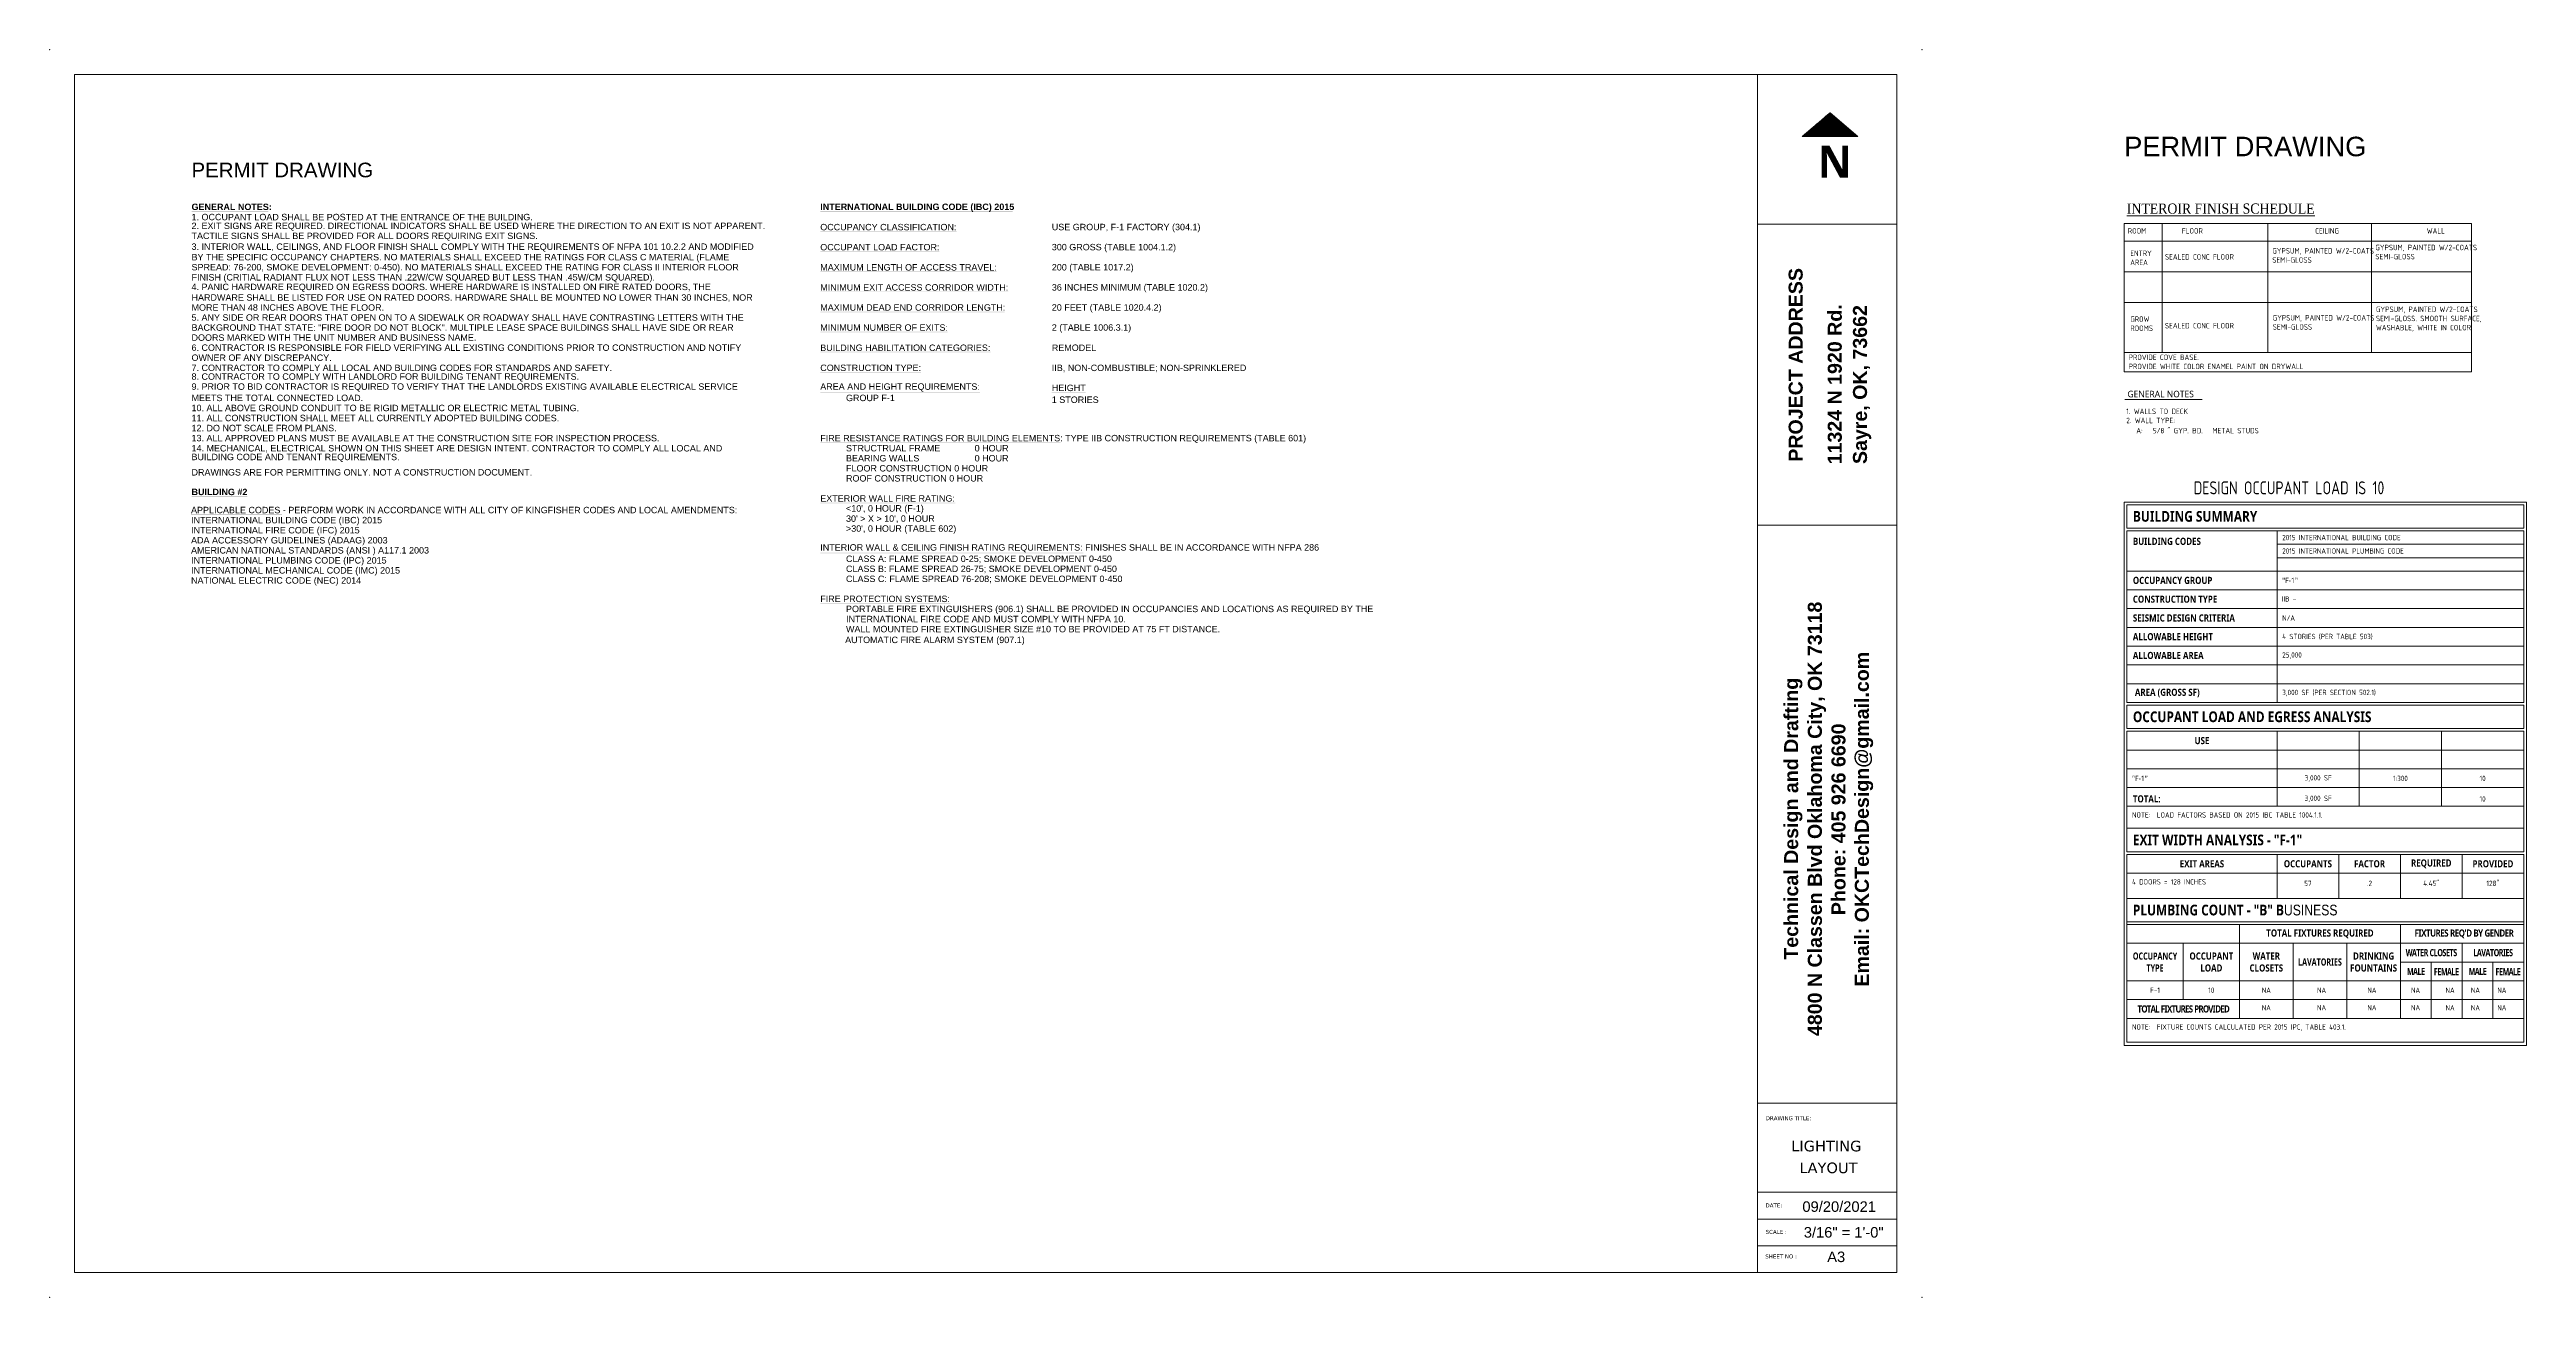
# Model space of a CAD drawing. Header units: feet. Extents: x -21894 to -15366, y -14204 to -9109.
# Drawn here: x -21328.15 to -21280.52, y -11073.44 to -11049.44 of the extents above; entities that cross this region are included whole.
import ezdxf

# ---------------------------------------------------------------- set-up
doc = ezdxf.new("R2010")
doc.units = ezdxf.units.FT
doc.header["$MEASUREMENT"] = 0
doc.linetypes.add('CENTERX2', pattern=[4, 2.5, -0.5, 0.5, -0.5])
doc.layers.get('0').update_dxf_attribs({"color": 4, "linetype": 'CENTERX2', "lineweight": 5})
doc.layers.add('anno', color=7, linetype='Continuous', lineweight=9)
doc.layers.add('caveat', color=1, linetype='Continuous', lineweight=5)
doc.styles.add('ARCH', font='archstyl.shx', dxfattribs={"width": 0.9})
doc.styles.add('building', font='Roboto_Light.ttf')
doc.styles.add('GTEXT', font='gcad.shx', dxfattribs={"width": 0.9})
doc.styles.add('HEADER', font='LSANS.TTF', dxfattribs={"width": 0.85})
doc.styles.add('PDF Arial', font='arial.ttf')
doc.styles.add('PDF Arial Bold', font='arialbd.ttf', dxfattribs={"height": 0.25})
doc.styles.add('PDF Verdana', font='verdana.ttf')

msp = doc.modelspace()

# ---------------------------------------------------------------- hatches: boundary and pattern name
at = {"layer": 'anno'}
h = msp.add_hatch(dxfattribs=at)
h.set_pattern_fill('ANSI31', color=1, scale=0.012779)
h.set_pattern_definition([(45, (-21372.2323276, -11091.5804244), (-0.001129480403, 0.001129480403), [])])
h.paths.add_polyline_path([(-21293.37611, -11051.11047), (-21293.91071, -11050.65044), (-21294.44531, -11051.11047)])

# ---------------------------------------------------------------- linework, layer by layer
for p in [(-21328.14679, -11049.4361), (-21292.14679, -11049.4361), (-21328.14679, -11073.4361), (-21292.14679, -11073.4361)]:
    msp.add_point(p)
for p, q in [((-21292.62679, -11049.9161), (-21327.66679, -11049.9161)), ((-21327.66679, -11072.9561), (-21327.66679, -11049.9161)), ((-21295.30504, -11072.9561), (-21295.30504, -11049.9161)), ((-21292.62679, -11072.9561), (-21292.62679, -11049.9161)), ((-21292.62679, -11052.7961), (-21295.30504, -11052.7961)), ((-21288.25627, -11052.7811), (-21281.5756, -11052.7811)), ((-21287.52614, -11052.7811), (-21287.52614, -11053.70897)), ((-21285.4941, -11052.7811), (-21285.4941, -11053.70897)), ((-21283.49828, -11052.7811), (-21283.49828, -11053.70897)), ((-21288.25627, -11053.11916), (-21281.5756, -11053.11916)), ((-21281.5756, -11053.12303), (-21281.5756, -11055.0019)), ((-21288.25627, -11053.70897), (-21281.5756, -11053.70897)), ((-21288.25627, -11053.70897), (-21281.5756, -11053.70897)), ((-21287.52614, -11053.70897), (-21287.52614, -11055.26122)), ((-21285.4941, -11053.70897), (-21285.4941, -11055.26122)), ((-21283.49828, -11053.70897), (-21283.49828, -11055.26122)), ((-21288.25627, -11054.29877), (-21281.5756, -11054.29877)), ((-21288.25627, -11055.26122), (-21281.5756, -11055.26122)), ((-21288.25627, -11055.63696), (-21281.5756, -11055.63696)), ((-21288.24471, -11056.1675), (-21286.7573, -11056.1675)), ((-21292.62679, -11058.58573), (-21295.30504, -11058.58573)), ((-21285.31726, -11058.69269), (-21285.31726, -11061.99265)), ((-21280.57322, -11058.95039), (-21285.31726, -11058.95039)), ((-21288.20466, -11059.46616), (-21280.57322, -11059.46616)), ((-21280.57322, -11059.20847), (-21285.31726, -11059.20847)), ((-21280.57322, -11059.20847), (-21285.31726, -11059.20847)), ((-21288.20466, -11059.82709), (-21280.57322, -11059.82709)), ((-21288.20466, -11060.18802), (-21280.57322, -11060.18802)), ((-21288.20466, -11060.54895), (-21280.57322, -11060.54895)), ((-21288.20466, -11060.90987), (-21280.57322, -11060.90987)), ((-21288.20466, -11061.2708), (-21280.57322, -11061.2708)), ((-21288.20466, -11061.63173), (-21280.57322, -11061.63173)), ((-21288.20466, -11061.99265), (-21280.57322, -11061.99265)), ((-21285.31726, -11062.54685), (-21285.31726, -11063.99056)), ((-21283.73578, -11062.54685), (-21283.73578, -11063.99056)), ((-21282.1547, -11062.54685), (-21282.1547, -11063.99056)), ((-21288.20466, -11062.90778), (-21280.57322, -11062.90778)), ((-21288.20466, -11062.90778), (-21280.57322, -11062.90778)), ((-21288.20466, -11063.26871), (-21280.57322, -11063.26871)), ((-21288.20466, -11063.62963), (-21280.57322, -11063.62963)), ((-21288.20466, -11063.99056), (-21280.57322, -11063.99056)), ((-21288.20466, -11063.99056), (-21280.57322, -11063.99056)), ((-21280.57322, -11064.91616), (-21288.20466, -11064.91616)), ((-21288.20466, -11064.91616), (-21288.20466, -11067.12946)), ((-21285.31726, -11064.91616), (-21285.31726, -11065.76119)), ((-21284.13125, -11064.91616), (-21284.13125, -11065.76119)), ((-21282.94524, -11065.76119), (-21282.94524, -11064.91616)), ((-21281.75923, -11065.76119), (-21281.75923, -11064.91616)), ((-21280.57322, -11067.12946), (-21280.57322, -11064.91616)), ((-21288.20466, -11065.27709), (-21280.57322, -11065.27709)), ((-21280.57322, -11066.26377), (-21288.20466, -11066.26377)), ((-21288.20466, -11066.26377), (-21288.20466, -11068.52609)), ((-21288.20466, -11066.6247), (-21280.57322, -11066.6247)), ((-21287.12188, -11067.70748), (-21287.12188, -11066.6247)), ((-21286.03911, -11068.0684), (-21286.03911, -11066.26377)), ((-21285.00795, -11068.0684), (-21285.00795, -11066.6247)), ((-21283.9764, -11068.0684), (-21283.9764, -11066.6247)), ((-21282.94524, -11068.0684), (-21282.94524, -11066.26377)), ((-21281.75923, -11068.0684), (-21281.75923, -11066.6247)), ((-21280.57322, -11068.52609), (-21280.57322, -11066.26377)), ((-21282.94524, -11066.98562), (-21280.57322, -11066.98562)), ((-21282.35223, -11068.0684), (-21282.35223, -11066.98562)), ((-21281.16623, -11068.0684), (-21281.16623, -11066.98562)), ((-21288.20466, -11067.34655), (-21280.57322, -11067.34655)), ((-21288.20466, -11067.70748), (-21280.57322, -11067.70748)), ((-21288.20466, -11068.0684), (-21280.57322, -11068.0684)), ((-21288.20466, -11068.52609), (-21280.57322, -11068.52609)), ((-21292.62679, -11069.69984), (-21295.30504, -11069.69984)), ((-21292.62679, -11071.41366), (-21295.30504, -11071.41366)), ((-21292.62679, -11071.92781), (-21295.30504, -11071.92781)), ((-21292.62679, -11072.44196), (-21295.30504, -11072.44196)), ((-21292.62679, -11072.9561), (-21327.66679, -11072.9561))]:
    msp.add_line(p, q, dxfattribs=at)
at = {"layer": 'anno', "color": 1}
for p, q in [((-21294.44531, -11051.11047), (-21293.91071, -11050.65044)), ((-21293.37611, -11051.11047), (-21293.91071, -11050.65044)), ((-21294.44531, -11051.11047), (-21293.37611, -11051.11047))]:
    msp.add_line(p, q, dxfattribs=at)
at = {"layer": 'anno'}
for points in [[(-21288.25627, -11052.7811), (-21281.5756, -11052.7811), (-21281.5756, -11055.63696), (-21288.25627, -11055.63696)], [(-21288.20466, -11058.19011), (-21280.57322, -11058.19011), (-21280.57322, -11058.64108), (-21288.20466, -11058.64108)], [(-21280.57322, -11058.69269), (-21288.20466, -11058.69269), (-21288.20466, -11061.99265), (-21280.57322, -11061.99265)], [(-21288.20466, -11062.04427), (-21280.57322, -11062.04427), (-21280.57322, -11062.49524), (-21288.20466, -11062.49524)], [(-21280.57322, -11062.54685), (-21288.20466, -11062.54685), (-21288.20466, -11064.41358), (-21280.57322, -11064.41358)], [(-21288.20466, -11064.41358), (-21280.57322, -11064.41358), (-21280.57322, -11064.86455), (-21288.20466, -11064.86455)], [(-21288.20466, -11065.76119), (-21280.57322, -11065.76119), (-21280.57322, -11066.21215), (-21288.20466, -11066.21215)]]:
    msp.add_lwpolyline(points, close=True, dxfattribs=at)
for points in [[(-21288.25627, -11068.59275), (-21288.25627, -11058.13849), (-21280.52161, -11058.13849), (-21280.52161, -11068.59275)], [(-21280.52161, -11068.59275), (-21288.25627, -11068.59275)]]:
    msp.add_lwpolyline(points, dxfattribs=at)
at = {"layer": 'anno', "lineweight": 0, "transparency": 33554559}
for points in [[(-21325.41678, -11052.54121), (-21325.41678, -11052.55937), (-21323.93997, -11052.54121), (-21323.93997, -11052.55937)], [(-21313.32773, -11052.54123), (-21313.32773, -11052.55937), (-21309.62502, -11052.54123), (-21309.62502, -11052.55937)], [(-21313.32772, -11052.93063), (-21313.32772, -11052.94384), (-21310.70743, -11052.93063), (-21310.70743, -11052.94384)], [(-21313.32771, -11053.31674), (-21313.32771, -11053.32994), (-21311.03745, -11053.31674), (-21311.03745, -11053.32994)], [(-21313.3277, -11053.70286), (-21313.3277, -11053.71606), (-21309.93684, -11053.70286), (-21309.93684, -11053.71606)], [(-21313.32769, -11054.09064), (-21313.32769, -11054.10219), (-21309.71243, -11054.09064), (-21309.71243, -11054.10219)], [(-21313.32768, -11054.47675), (-21313.32768, -11054.48995), (-21309.78171, -11054.47675), (-21309.78171, -11054.48995)], [(-21313.32767, -11054.86285), (-21313.32767, -11054.87605), (-21310.88065, -11054.86285), (-21310.88065, -11054.87605)], [(-21313.32766, -11055.24898), (-21313.32766, -11055.26218), (-21310.05066, -11055.24898), (-21310.05066, -11055.26218)], [(-21313.32765, -11055.63509), (-21313.32765, -11055.64829), (-21311.39049, -11055.63509), (-21311.39049, -11055.64829)], [(-21313.32764, -11056.02287), (-21313.32764, -11056.03606), (-21310.25688, -11056.02287), (-21310.25688, -11056.03606)], [(-21308.87579, -11056.02287), (-21308.87579, -11056.03606), (-21308.22401, -11056.02287), (-21308.22401, -11056.03606)], [(-21313.32762, -11056.98816), (-21313.32762, -11057.00135), (-21308.70747, -11056.98816), (-21308.70747, -11057.00135)], [(-21325.41675, -11058.02412), (-21325.41675, -11058.04227), (-21324.34422, -11058.02412), (-21324.34422, -11058.04227)], [(-21325.42586, -11058.37038), (-21325.42586, -11058.38854), (-21323.67682, -11058.37038), (-21323.67682, -11058.38854)], [(-21313.32761, -11058.14817), (-21313.32761, -11058.16137), (-21310.73041, -11058.14817), (-21310.73041, -11058.16137)], [(-21313.3276, -11059.11511), (-21313.3276, -11059.12666), (-21308.27017, -11059.11511), (-21308.27017, -11059.12666)], [(-21313.32759, -11060.0804), (-21313.32759, -11060.0936), (-21310.82774, -11060.0804), (-21310.82774, -11060.0936)]]:
    msp.add_solid(points, dxfattribs=at)

# ---------------------------------------------------------------- texts
at = {"layer": 'anno', "style": 'ARCH', "width": 0.9}
for s, height, p in [('1. WALLS TO DECK', 0.1054688, (-21288.21615, -11056.44635)), ('2. WALL TYPE:', 0.1054688, (-21288.21615, -11056.62213)), ('   A: ', 0.105469, (-21288.21615, -11056.818)), ('5/8', 0.105469, (-21287.70538, -11056.818)), ('" GYP. BD.', 0.105469, (-21287.42514, -11056.818)), (' METAL STUDS', 0.1054688, (-21286.62508, -11056.818)), ('NOTE:  FIXTURE COUNTS CALCULATED PER 2015 IPC, TABLE 403.1.', 0.103125, (-21288.10503, -11068.28557))]:
    msp.add_text(s, height=height, dxfattribs=at).set_placement(p)
at = {"layer": 'anno', "color": 1, "insert": (-21294.14722, -11051.284), "char_height": 0.6133734, "attachment_point": 1, "style": 'building'}
msp.add_mtext_dynamic_manual_height_columns('{\\fRoboto Light|b1|i0|c0|p2;N}', width=1.1529233, gutter_width=0.01278, heights=[0], dxfattribs=at)
at = {"layer": 'anno', "lineweight": 0, "attachment_point": 7}
for s, insert, char_height, style in [('PERMIT DRAWING', (-21288.25627, -11051.49359), 0.375, 'PDF Arial'), ('PERMIT DRAWING', (-21325.41679, -11051.89737), 0.28125, 'PDF Arial'), ('GENERAL NOTES:', (-21325.41679, -11052.52525), 0.1235779, 'PDF Arial Bold'), ('2. EXIT SIGNS ARE REQUIRED. DIRECTIONAL INDICATORS SHALL BE USED WHERE THE DIRECTION TO AN EXIT IS NOT APPARENT.', (-21325.41679, -11052.92208), 0.12357799, 'PDF Arial'), ('1. OCCUPANT LOAD SHALL BE POSTED AT THE ENTRANCE OF THE BUILDING.', (-21325.41679, -11052.72152), 0.123578, 'PDF Arial'), ('OCCUPANCY CLASSIFICATION:', (-21313.32773, -11052.91459), 0.123578, 'PDF Arial'), ('INTERNATIONAL BUILDING CODE (IBC) 2015', (-21313.32774, -11052.55939), 0.1235779, 'PDF Arial Bold'), ('USE GROUP, F-1 FACTORY (304.1)', (-21308.87572, -11052.94881), 0.123578, 'PDF Arial'), ('TACTILE SIGNS SHALL BE PROVIDED FOR ALL DOORS REQUIRING EXIT SIGNS.', (-21325.41679, -11053.11514), 0.123578, 'PDF Arial'), ('3. INTERIOR WALL, CEILINGS, AND FLOOR FINISH SHALL COMPLY WITH THE REQUIREMENTS OF NFPA 101 10.2.2 AND MODIFIED', (-21325.41679, -11053.32304), 0.12357799, 'PDF Arial'), ('OCCUPANT LOAD FACTOR:', (-21313.32772, -11053.30071), 0.123578, 'PDF Arial'), ('300 GROSS (TABLE 1004.1.2)', (-21308.87568, -11053.33493), 0.123578, 'PDF Arial'), ('SPREAD: 76-200, SMOKE DEVELOPMENT: 0-450). NO MATERIALS SHALL EXCEED THE RATING FOR CLASS II INTERIOR FLOOR', (-21325.41679, -11053.72104), 0.12357799, 'PDF Arial'), ('BY THE SPECIFIC OCCUPANCY CHAPTERS. NO MATERIALS SHALL EXCEED THE RATINGS FOR CLASS C MATERIAL (FLAME', (-21325.41679, -11053.52797), 0.12357799, 'PDF Arial'), ('FINISH (CRITIAL RADIANT FLUX NOT LESS THAN .22W/CW SQUARED BUT LESS THAN .45W/CM SQUARED).', (-21325.41679, -11053.91574), 0.123578, 'PDF Arial'), ('MAXIMUM LENGTH OF ACCESS TRAVEL:', (-21313.32771, -11053.68847), 0.123578, 'PDF Arial'), ('4. PANIC HARDWARE REQUIRED ON EGRESS DOORS. WHERE HARDWARE IS INSTALLED ON FIRE RATED DOORS, THE', (-21325.41679, -11054.0969), 0.123578, 'PDF Arial'), ('HARDWARE SHALL BE LISTED FOR USE ON RATED DOORS. HARDWARE SHALL BE MOUNTED NO LOWER THAN 30 INCHES, NOR', (-21325.41679, -11054.28997), 0.12357799, 'PDF Arial'), ('MINIMUM EXIT ACCESS CORRIDOR WIDTH:', (-21313.3277, -11054.07459), 0.123578, 'PDF Arial'), ('36 INCHES MINIMUM (TABLE 1020.2)', (-21308.87557, -11054.10881), 0.123578, 'PDF Arial'), ('5. ANY SIDE OR REAR DOORS THAT OPEN ON TO A SIDEWALK OR ROADWAY SHALL HAVE CONTRASTING LETTERS WITH THE', (-21325.41677, -11054.65375), 0.12357799, 'PDF Arial'), ('MORE THAN 48 INCHES ABOVE THE FLOOR.', (-21325.41677, -11054.46069), 0.123578, 'PDF Arial'), ('BACKGROUND THAT STATE: "FIRE DOOR DO NOT BLOCK". MULTIPLE LEASE SPACE BUILDINGS SHALL HAVE SIDE OR REAR', (-21325.41677, -11054.84681), 0.12357799, 'PDF Arial'), ('MAXIMUM DEAD END CORRIDOR LENGTH:', (-21313.32769, -11054.4607), 0.123578, 'PDF Arial'), ('MINIMUM NUMBER OF EXITS:', (-21313.32768, -11054.84682), 0.123578, 'PDF Arial'), ('20 FEET (TABLE 1020.4.2)', (-21308.87573, -11054.49493), 0.123578, 'PDF Arial'), ('2 (TABLE 1006.3.1)', (-21308.87552, -11054.88104), 0.123578, 'PDF Arial'), ('6. CONTRACTOR IS RESPONSIBLE FOR FIELD VERIFYING ALL EXISTING CONDITIONS PRIOR TO CONSTRUCTION AND NOTIFY', (-21325.41676, -11055.23293), 0.12357799, 'PDF Arial'), ('DOORS MARKED WITH THE UNIT NUMBER AND BUSINESS NAME.', (-21325.41676, -11055.03987), 0.123578, 'PDF Arial'), ('BUILDING HABILITATION CATEGORIES:', (-21313.32767, -11055.23459), 0.123578, 'PDF Arial'), ('8. CONTRACTOR TO COMPLY WITH LANDLORD FOR BUILDING TENANT REQUIREMENTS.', (-21325.41676, -11055.82125), 0.123578, 'PDF Arial'), ('OWNER OF ANY DISCREPANCY.', (-21325.41676, -11055.42597), 0.123578, 'PDF Arial'), ('7. CONTRACTOR TO COMPLY ALL LOCAL AND BUILDING CODES FOR STANDARDS AND SAFETY.', (-21325.41676, -11055.62069), 0.123578, 'PDF Arial'), ('CONSTRUCTION TYPE:', (-21313.32766, -11055.6207), 0.123578, 'PDF Arial'), ('IIB, NON-COMBUSTIBLE; NON-SPRINKLERED', (-21308.87557, -11055.64304), 0.123578, 'PDF Arial'), ('9. PRIOR TO BID CONTRACTOR IS REQUIRED TO VERIFY THAT THE LANDLORDS EXISTING AVAILABLE ELECTRICAL SERVICE', (-21325.41676, -11056.0143), 0.12357799, 'PDF Arial'), ('MEETS THE TOTAL CONNECTED LOAD.', (-21325.41676, -11056.19987), 0.123578, 'PDF Arial'), ('AREA AND HEIGHT REQUIREMENTS:', (-21313.32779, -11056.01432), 0.123578, 'PDF Arial'), ('GROUP F-1', (-21312.8326, -11056.19988), 0.123578, 'PDF Arial'), ('HEIGHT', (-21308.87564, -11056.00682), 0.123578, 'PDF Arial'), ('10. ALL ABOVE GROUND CONDUIT TO BE RIGID METALLIC OR ELECTRIC METAL TUBING.', (-21325.41676, -11056.39291), 0.123578, 'PDF Arial'), ('11. ALL CONSTRUCTION SHALL MEET ALL CURRENTLY ADOPTED BUILDING CODES.', (-21325.41676, -11056.58598), 0.123578, 'PDF Arial'), ('12. DO NOT SCALE FROM PLANS.', (-21325.41676, -11056.77904), 0.123578, 'PDF Arial'), ('13. ALL APPROVED PLANS MUST BE AVAILABLE AT THE CONSTRUCTION SITE FOR INSPECTION PROCESS.', (-21325.41676, -11056.97217), 0.123578, 'PDF Arial'), ('14. MECHANICAL, ELECTRICAL SHOWN ON THIS SHEET ARE DESIGN INTENT. CONTRACTOR TO COMPLY ALL LOCAL AND', (-21325.41676, -11057.18914), 0.123578, 'PDF Arial'), ('FIRE RESISTANCE RATINGS FOR BUILDING ELEMENTS: TYPE IIB CONSTRUCTION REQUIREMENTS (TABLE 601)', (-21313.32763, -11057.00799), 0.123578, 'PDF Arial'), ('STRUCTRUAL FRAME', (-21312.83258, -11057.16683), 0.123578, 'PDF Arial'), ('0 HOUR', (-21310.35913, -11057.16683), 0.123578, 'PDF Arial'), ('BUILDING CODE AND TENANT REQUIREMENTS.', (-21325.41676, -11057.36735), 0.123578, 'PDF Arial'), ('DRAWINGS ARE FOR PERMITTING ONLY. NOT A CONSTRUCTION DOCUMENT.', (-21325.41676, -11057.63029), 0.123578, 'PDF Arial'), ('BEARING WALLS', (-21312.83258, -11057.35989), 0.123578, 'PDF Arial'), ('FLOOR CONSTRUCTION 0 HOUR', (-21312.83258, -11057.55294), 0.123578, 'PDF Arial'), ('0 HOUR', (-21310.35903, -11057.35989), 0.123578, 'PDF Arial'), ('EXTERIOR WALL FIRE RATING:', (-21313.32762, -11058.13212), 0.123578, 'PDF Arial'), ('ROOF CONSTRUCTION 0 HOUR', (-21312.83258, -11057.746), 0.123578, 'PDF Arial'), ('APPLICABLE CODES - PERFORM WORK IN ACCORDANCE WITH ALL CITY OF KINGFISHER CODES AND LOCAL AMENDMENTS:', (-21325.42587, -11058.35608), 0.12357799, 'PDF Arial'), ('INTERNATIONAL BUILDING CODE (IBC) 2015', (-21325.42586, -11058.58492), 0.123578, 'PDF Arial'), ("30' > X > 10', 0 HOUR", (-21312.83257, -11058.54222), 0.123578, 'PDF Arial'), ("<10', 0 HOUR (F-1)", (-21312.83257, -11058.3594), 0.123578, 'PDF Arial'), ('ADA ACCESSORY GUIDELINES (ADAAG) 2003', (-21325.426, -11058.97268), 0.123578, 'PDF Arial'), ('AMERICAN NATIONAL STANDARDS (ANSI ) A117.1 2003', (-21325.426, -11059.16574), 0.123578, 'PDF Arial'), ('INTERNATIONAL FIRE CODE (IFC) 2015', (-21325.42586, -11058.77963), 0.123578, 'PDF Arial'), ('INTERIOR WALL & CEILING FINISH RATING REQUIREMENTS: FINISHES SHALL BE IN ACCORDANCE WITH NFPA 286', (-21313.32761, -11059.10656), 0.123578, 'PDF Arial'), (">30', 0 HOUR (TABLE 602)", (-21312.83257, -11058.74717), 0.123578, 'PDF Arial'), ('INTERNATIONAL PLUMBING CODE (IPC) 2015', (-21325.42586, -11059.35879), 0.123578, 'PDF Arial'), ('INTERNATIONAL MECHANICAL CODE (IMC) 2015', (-21325.42586, -11059.55185), 0.123578, 'PDF Arial'), ('CLASS A: FLAME SPREAD 0-25; SMOKE DEVELOPMENT 0-450', (-21312.83256, -11059.31446), 0.123578, 'PDF Arial'), ('CLASS B: FLAME SPREAD 26-75; SMOKE DEVELOPMENT 0-450', (-21312.83256, -11059.50752), 0.123578, 'PDF Arial'), ('NATIONAL ELECTRIC CODE (NEC) 2014', (-21325.42586, -11059.74491), 0.123578, 'PDF Arial'), ('FIRE PROTECTION SYSTEMS:', (-21313.3276, -11060.06435), 0.123578, 'PDF Arial'), ('CLASS C: FLAME SPREAD 76-208; SMOKE DEVELOPMENT 0-450', (-21312.83256, -11059.70056), 0.123578, 'PDF Arial'), ('PORTABLE FIRE EXTINGUISHERS (906.1) SHALL BE PROVIDED IN OCCUPANCIES AND LOCATIONS AS REQUIRED BY THE', (-21312.83255, -11060.29329), 0.12357799, 'PDF Arial'), ('INTERNATIONAL FIRE CODE AND MUST COMPLY WITH NFPA 10.', (-21312.83255, -11060.45213), 0.123578, 'PDF Arial'), ('AUTOMATIC FIRE ALARM SYSTEM (907.1)', (-21312.84911, -11060.8887), 0.123578, 'PDF Arial'), ('WALL MOUNTED FIRE EXTINGUISHER SIZE #10 TO BE PROVIDED AT 75 FT DISTANCE.', (-21312.83255, -11060.64518), 0.123578, 'PDF Arial')]:
    msp.add_mtext(s, dxfattribs=dict(at, insert=insert, char_height=char_height, style=style))
at = {"layer": 'anno', "linetype": 'Continuous', "insert": (-21288.20697, -11052.39737), "char_height": 0.1953125, "width": 4.6875, "attachment_point": 1, "style": 'GTEXT'}
msp.add_mtext('{\\fTimes New Roman|b0|i0|c0|p18;\\LINTEROIR FINISH SCHEDULE}', dxfattribs=at)
at = {"layer": 'anno'}
for s, insert, char_height, width, attachment_point, style in [('ROOM', (-21288.18729, -11052.87022), 0.105469, 1.9425447, 1, 'ARCH'), ('ENTRY\\PAREA', (-21288.1394, -11053.30208), 0.105469, 1.9425447, 1, 'ARCH'), ('FLOOR', (-21287.14649, -11052.87022), 0.105469, 1.9425447, 1, 'ARCH'), ('CEILING', (-21284.58418, -11052.87022), 0.105469, 2.1455957, 1, 'ARCH'), ('WALL', (-21282.43858, -11052.87022), 0.105469, 1.9425447, 1, 'ARCH'), ('GROW \\PROOMS', (-21288.1394, -11054.56727), 0.105469, 1.9425447, 1, 'ARCH'), ('PROVIDE COVE BASE.\\PPROVIDE WHITE COLOR ENAMEL PAINT ON DRYWALL', (-21288.17066, -11055.30191), 0.1054688, 4.2443638, 1, 'ARCH'), ('DESIGN OCCUPANT LOAD IS 10', (-21286.91987, -11057.74035), 0.25, 5.5735008, 1, 'ARCH'), ('{\\fLucida Sans|b1|i0|c0|p34;BUILDING SUMMARY}', (-21288.0893, -11058.41559), 0.20625, 7.5191736, 4, 'HEADER'), ('{\\fLucida Sans|b1|i0|c0|p34;BUILDING CODES}', (-21288.0893, -11058.89552), 0.1375, 7.5191736, 4, 'HEADER'), ('2015 INTERNATIONAL BUILDING CODE', (-21285.21763, -11058.82154), 0.103125, 7.5191736, 4, 'ARCH'), ('2015 INTERNATIONAL PLUMBING CODE', (-21285.21763, -11059.07962), 0.103125, 7.5191736, 4, 'ARCH'), ('{\\fLucida Sans|b1|i0|c0|p34;OCCUPANCY GROUP}', (-21288.0893, -11059.64663), 0.1375, 7.5191736, 4, 'HEADER'), ('{\\fLucida Sans|b1|i0|c0|p34;CONSTRUCTION TYPE}', (-21288.0893, -11060.00755), 0.1375, 7.5191736, 4, 'HEADER'), ('IIB -  ', (-21285.22686, -11060.00107), 0.103125, 7.5191736, 4, 'ARCH'), ('{\\fLucida Sans|b0|i0|c0|p34;\\W0.85;"F-1"}', (-21285.21763, -11059.64663), 0.103125, 7.5191736, 4, 'ARCH'), ('{\\fLucida Sans|b1|i0|c0|p34;SEISMIC DESIGN CRITERIA}', (-21288.0893, -11060.36848), 0.1375, 7.5191736, 4, 'HEADER'), ('N/A', (-21285.21763, -11060.36848), 0.103125, 7.5191736, 4, 'ARCH'), ('{\\fLucida Sans|b1|i0|c0|p34;ALLOWABLE HEIGHT}', (-21288.0893, -11060.72941), 0.1375, 7.5191736, 4, 'HEADER'), ('4 STORIES (PER TABLE 503)', (-21285.21763, -11060.72941), 0.103125, 7.5191736, 4, 'ARCH'), ('{\\fLucida Sans|b1|i0|c0|p34;ALLOWABLE AREA}', (-21288.0893, -11061.09034), 0.1375, 7.5191736, 4, 'HEADER'), ('{\\fLucida Sans|b1|i0|c0|p34; AREA (GROSS SF)}', (-21288.0893, -11061.81219), 0.1375, 7.5191736, 4, 'HEADER'), ('{\\fLucida Sans|b1|i0|c0|p34;OCCUPANT LOAD AND EGRESS ANALYSIS}', (-21288.0893, -11062.26975), 0.20625, 7.5191736, 4, 'HEADER'), ('{\\fLucida Sans|b1|i0|c0|p34;USE}', (-21286.76096, -11062.72732), 0.1375, 7.5191736, 5, 'HEADER'), ('{\\fLucida Sans|b0|i0|c0|p34;\\W0.85;"F-1"}', (-21288.10503, -11063.45376), 0.103125, 7.5191736, 4, 'ARCH'), ('{\\fLucida Sans|b1|i0|c0|p34;TOTAL:}', (-21288.0893, -11063.84768), 0.1375, 7.5191736, 4, 'HEADER'), ('1:300', (-21282.94524, -11063.45376), 0.103125, 7.5191736, 5, 'ARCH'), ('NOTE:  LOAD FACTORS BASED ON 2015 IBC TABLE 1004.1.1.', (-21288.10503, -11064.1046), 0.103125, 7.5057518, 1, 'ARCH'), ('{\\fLucida Sans|b1|i0|c0|p34;EXIT WIDTH ANALYSIS - "F-1"}', (-21288.0893, -11064.63907), 0.20625, 7.5191736, 4, 'HEADER'), ('{\\fLucida Sans|b1|i0|c0|p34;EXIT AREAS}', (-21286.76096, -11065.09663), 0.1375, 7.5191736, 5, 'HEADER'), ('{\\fLucida Sans|b1|i0|c0|p34;OCCUPANTS}', (-21284.72425, -11065.09663), 0.1375, 7.5191736, 5, 'HEADER'), ('{\\fLucida Sans|b1|i0|c0|p34;FACTOR}', (-21283.53824, -11065.09663), 0.1375, 7.5191736, 5, 'HEADER'), ('{\\fLucida Sans|b1|i0|c0|p34;REQUIRED}', (-21282.35223, -11065.09663), 0.1375, 7.5191736, 5, 'HEADER'), ('{\\fLucida Sans|b1|i0|c0|p34;PROVIDED}', (-21281.16623, -11065.09663), 0.1375, 7.5191736, 5, 'HEADER'), ('{\\fLucida Sans|b1|i0|c0|p34;PLUMBING COUNT - "B" B}USINESS', (-21288.0893, -11065.98667), 0.20625, 7.5191736, 4, 'HEADER'), ('{\\fLucida Sans|b1|i0|c0|p34;TOTAL FIXTURES REQUIRED}', (-21284.49217, -11066.44423), 0.1375, 7.5191736, 5, 'HEADER'), ("{\\fLucida Sans|b1|i0|c0|p34;\\T0.9;FIXTURES REQ'D BY GENDER}", (-21281.72334, -11066.44423), 0.1375, 7.5191736, 5, 'HEADER'), ('{\\fLucida Sans|b1|i0|c0|p34;\\W0.75;OCCUPANCY TYPE}', (-21287.66327, -11066.98562), 0.1375, 1.0109869, 5, 'HEADER'), ('{\\fLucida Sans|b1|i0|c0|p34;OCCUPANT LOAD}', (-21286.58049, -11066.98562), 0.1375, 1.0109869, 5, 'HEADER'), ('{\\fLucida Sans|b1|i0|c0|p34;WATER CLOSETS}', (-21285.52353, -11066.98562), 0.1375, 1.0109869, 5, 'HEADER'), ('{\\fLucida Sans|b1|i0|c0|p34;\\W0.75;LAVATORIES}', (-21284.49217, -11066.98562), 0.1375, 1.0109869, 5, 'HEADER'), ('{\\fLucida Sans|b1|i0|c0|p34;DRINKING FOUNTAINS}', (-21283.46082, -11066.98562), 0.1375, 1.0109869, 5, 'HEADER'), ('{\\fLucida Sans|b1|i0|c0|p34;\\W0.75;\\T0.9;WATER CLOSETS}', (-21282.35223, -11066.80516), 0.1375, 7.5191736, 5, 'HEADER'), ('{\\fLucida Sans|b1|i0|c0|p34;\\W0.75;\\T0.9;MALE}', (-21282.64874, -11067.16609), 0.1375, 7.5191736, 5, 'HEADER'), ('{\\fLucida Sans|b1|i0|c0|p34;\\W0.75;\\T0.9;FEMALE}', (-21282.06415, -11067.17121), 0.1375, 7.5191736, 5, 'HEADER'), ('{\\fLucida Sans|b1|i0|c0|p34;\\W0.75;\\T0.9;MALE}', (-21281.46273, -11067.16609), 0.1375, 7.5191736, 5, 'HEADER'), ('{\\fLucida Sans|b1|i0|c0|p34;\\W0.75;\\T0.9;LAVATORIES}', (-21281.16623, -11066.80516), 0.1375, 7.5191736, 5, 'HEADER'), ('{\\fLucida Sans|b1|i0|c0|p34;\\W0.75;\\T0.9;FEMALE}', (-21280.87814, -11067.17121), 0.1375, 7.5191736, 5, 'HEADER'), ('F-1', (-21287.66327, -11067.52701), 0.103125, 7.5191736, 5, 'ARCH'), ('NA', (-21285.52353, -11067.52701), 0.103125, 7.5191736, 5, 'ARCH'), ('NA', (-21284.46071, -11067.52701), 0.103125, 7.5191736, 5, 'ARCH'), ('NA', (-21283.49267, -11067.52701), 0.103125, 7.5191736, 5, 'ARCH'), ('NA', (-21282.65325, -11067.52701), 0.103125, 7.5191736, 5, 'ARCH'), ('NA', (-21281.98983, -11067.52701), 0.103125, 7.5191736, 5, 'ARCH'), ('NA', (-21281.50243, -11067.52701), 0.103125, 7.5191736, 5, 'ARCH'), ('NA', (-21280.99471, -11067.52701), 0.103125, 7.5191736, 5, 'ARCH'), ('{\\fLucida Sans|b1|i0|c0|p34;\\T0.85;TOTAL FIXTURES PROVIDED}', (-21287.12188, -11067.88794), 0.1375, 7.5191736, 5, 'HEADER'), ('NA', (-21285.52353, -11067.86509), 0.103125, 7.5191736, 5, 'ARCH'), ('NA', (-21284.46071, -11067.86509), 0.103125, 7.5191736, 5, 'ARCH'), ('NA', (-21283.49267, -11067.86509), 0.103125, 7.5191736, 5, 'ARCH'), ('NA', (-21282.65325, -11067.86509), 0.103125, 7.5191736, 5, 'ARCH'), ('NA', (-21281.98983, -11067.86509), 0.103125, 7.5191736, 5, 'ARCH'), ('NA', (-21281.50243, -11067.86509), 0.103125, 7.5191736, 5, 'ARCH'), ('NA', (-21280.99471, -11067.86509), 0.103125, 7.5191736, 5, 'ARCH')]:
    msp.add_mtext(s, dxfattribs=dict(at, insert=insert, char_height=char_height, width=width, attachment_point=attachment_point, style=style))
at = {"layer": 'anno', "color": 1, "style": 'ARCH'}
for s, insert, char_height, width, attachment_point in [('GYPSUM, PAINTED W/2-COATS SEMI-GLOSS', (-21285.40882, -11053.25476), 0.1054688, 1.9425447, 1), ('GYPSUM, PAINTED W/2-COATS SEMI-GLOSS', (-21283.4265, -11053.19036), 0.1054688, 1.9425447, 1), ('SEALED CONC FLOOR', (-21287.47265, -11053.3707), 0.1054688, 1.9425447, 1), ('SEALED CONC FLOOR', (-21287.47265, -11054.69444), 0.1054688, 1.9425447, 1), ('GYPSUM, PAINTED W/2-COATS SEMI-GLOSS', (-21285.40076, -11054.54288), 0.1054688, 1.9425447, 1), ('GYPSUM, PAINTED W/2-COATS SEMI-GLOSS. SMOOTH SURFACE, WASHABLE, WHITE IN COLOR', (-21283.41507, -11054.37951), 0.1054688, 1.9425447, 1), ('25,000', (-21285.21763, -11061.09034), 0.103125, 7.5191736, 4), ('3,000 SF (PER SECTION 502.1)', (-21285.21763, -11061.81219), 0.103125, 7.5191736, 4), ('3,000 SF', (-21284.52671, -11063.45376), 0.103125, 7.5191736, 5), ('3,000 SF', (-21284.52671, -11063.84768), 0.103125, 7.5191736, 5), ('10', (-21281.36415, -11063.45376), 0.103125, 7.5191736, 5), ('10', (-21281.36415, -11063.84768), 0.103125, 1.4137955, 5), ('4 DOORS = 128 INCHES\\P ', (-21288.10503, -11065.39113), 0.103125, 2.7169196, 1), ('57', (-21284.72425, -11065.47165), 0.103125, 7.5191736, 5), ('.2', (-21283.53824, -11065.47165), 0.103125, 7.5191736, 5), ('4.45"', (-21282.35223, -11065.47165), 0.103125, 7.5191736, 5), ('128"', (-21281.16623, -11065.47165), 0.103125, 7.5191736, 5), ('10', (-21286.58049, -11067.52701), 0.103125, 7.5191736, 5)]:
    msp.add_mtext(s, dxfattribs=dict(at, insert=insert, char_height=char_height, width=width, attachment_point=attachment_point))
at = {"layer": 'anno', "color": 1, "lineweight": 0, "char_height": 0.123578, "attachment_point": 7, "style": 'PDF Arial'}
for s, insert in [('200 (TABLE 1017.2)', (-21308.87561, -11053.72269)), ('REMODEL', (-21308.87543, -11055.23459))]:
    msp.add_mtext(s, dxfattribs=dict(at, insert=insert))
at = {"layer": 'anno', "char_height": 0.2696971, "attachment_point": 7, "rotation": 90, "style": 'PDF Arial Bold'}
for s, insert in [('PROJECT ADDRESS', (-21294.43453, -11057.36382)), ('4800 N Classen Blvd Oklahoma City, OK 73118', (-21293.98804, -11068.40934)), ('Email: OKCTechDesign@gmail.com', (-21293.08262, -11067.4573)), ('Technical Design and Drafting', (-21294.44204, -11066.93948)), ('Phone: 405 926 6690', (-21293.61137, -11066.08364))]:
    msp.add_mtext(s, dxfattribs=dict(at, insert=insert))
at = {"layer": 'anno', "color": 1, "char_height": 0.2696971, "attachment_point": 7, "rotation": 90, "style": 'PDF Arial Bold'}
for s, insert in [('11324 N 1920 Rd. ', (-21293.6819, -11057.41428)), ('Sayre, OK, 73662', (-21293.12016, -11057.40818))]:
    msp.add_mtext(s, dxfattribs=dict(at, insert=insert))
at = {"layer": 'anno', "insert": (-21288.19392, -11055.99879), "char_height": 0.125, "attachment_point": 1, "style": 'building'}
msp.add_mtext_dynamic_manual_height_columns('GENERAL NOTES', width=4.5722233, gutter_width=2, heights=[0], dxfattribs=at)
at = {"layer": 'anno', "attachment_point": 7, "style": 'PDF Verdana'}
for s, insert, char_height in [('DRAWING TITLE:', (-21295.14865, -11070.0293), 0.0767174), ('LAYOUT', (-21294.50091, -11071.04937), 0.20458), ('DATE:', (-21295.15234, -11071.70362), 0.076717), ('SCALE :', (-21295.1501, -11072.2147), 0.076717), ('SHEET NO :', (-21295.15684, -11072.68622), 0.076717)]:
    msp.add_mtext(s, dxfattribs=dict(at, insert=insert, char_height=char_height))
at = {"layer": 'anno', "color": 1, "attachment_point": 7}
for s, insert, char_height, style in [('LIGHTING', (-21294.65852, -11070.63017), 0.20458, 'PDF Verdana'), ('09/20/2021', (-21294.44383, -11071.79262), 0.202273, 'PDF Arial'), ('3/16" = 1\'-0"', (-21294.41677, -11072.2872), 0.2022727, 'PDF Arial'), ('A3', (-21293.96603, -11072.75876), 0.202273, 'PDF Arial')]:
    msp.add_mtext(s, dxfattribs=dict(at, insert=insert, char_height=char_height, style=style))
at = {"layer": 'caveat', "lineweight": 0, "attachment_point": 7}
for s, insert, char_height, style in [('1 STORIES', (-21308.87584, -11056.23411), 0.123578, 'PDF Arial'), ('BUILDING #2', (-21325.41676, -11058.00808), 0.1235779, 'PDF Arial Bold')]:
    msp.add_mtext(s, dxfattribs=dict(at, insert=insert, char_height=char_height, style=style))

doc.saveas('drawing.dxf')
